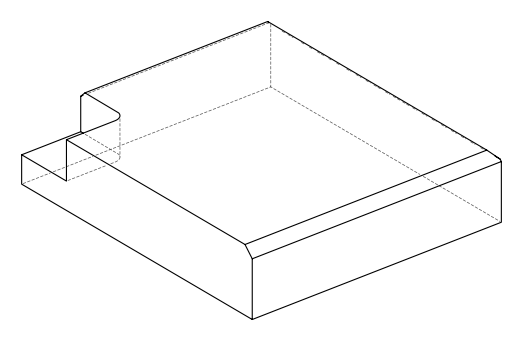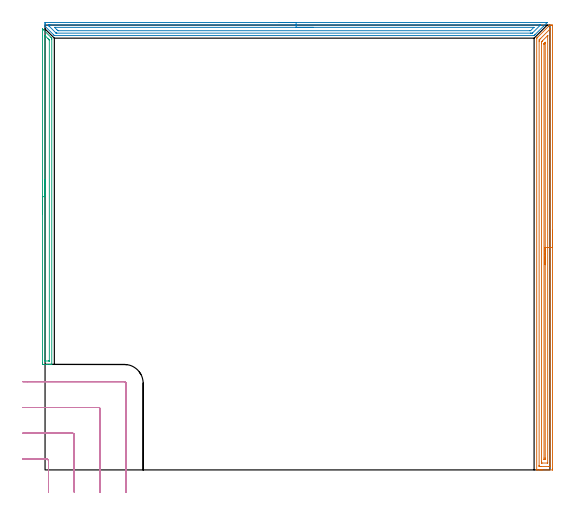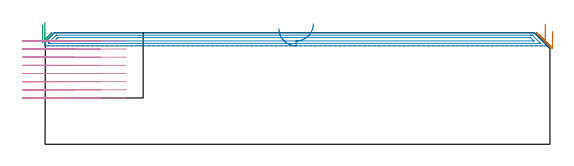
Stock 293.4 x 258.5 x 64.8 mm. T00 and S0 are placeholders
(PLAN: 4 operations, 1 tool changes, 24.5 min)
(1 AREA_MILL | FG_CHAMFER_SURFACE | UGT0205_001 | 8.35 min | 10939 mm3)
(2 AREA_MILL_1 | FG_CHAMFER_SURFACE_1 | UGT0205_001 | 7.08 min | 8285 mm3)
(3 AREA_MILL_2 | FG_CHAMFER_SURFACE_2 | UGT0205_001 | 3.28 min | 2842 mm3)
(4 MILL_CORNER_NOTCH_RECTANGULAR | CORNER_NOTCH_RECTANGULAR | UGT0201_094 | Follow Part, ap 5, ae 75% | 5.81 min | 131411 mm3)
(TOOL UGT0205_001 | Chamfer Mill 20 x 3 x 45 deg. | D20 FL50 Z2)
(TOOL UGT0201_094 | End mill 20 mm | D20 FL38 Z4)
(OP 1 AREA_MILL)
G17 G21 G94 G90
T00 M6
G54
G17 G0 G90 X294.9 Y139.25 S1061 M3
G43 Z74.8 H0
Z65.6
G94 G1 Y139.212 Z64.728 F250.
Y139.098 Z63.864
Y138.909 Z63.012
Y138.647 Z62.18
Y138.313 Z61.374
Y137.91 Z60.6
Y137.441 Z59.864
Y136.91 Z59.172
Y136.321 Z58.529
Y135.678 Z57.94
Y134.986 Z57.408
Y134.25 Z56.94
Y133.476 Z56.537
Y132.67 Z56.203
Y131.838 Z55.941
Y130.986 Z55.752
Y130.122 Z55.638
Y129.25 Z55.6
Y0.617
X294.899 Y0.053 Z55.599
X294.897 Y0.002 Z55.601
X294.803 Y0. Z55.694
X288.963 Z61.531
X288.412 Z62.085
X288.072 Z62.424
X287.52 Z62.976
X287.18 Z63.315
X286.149 Z64.35
X285.752 Y0.008 Z64.739
X285.702 Y0.01 Z64.788
X285.7 Y0.17 Z64.8
Y250.737
X285.703 Y250.895 Z64.789
X285.764 Y250.962 Z64.732
X285.978 Y251.178 Z64.522
X286.289 Y251.491 Z64.207
X292.528 Y257.73 Z57.968
X292.954 Y258.154 Z57.546
X292.984 Y258.184 Z57.516
X293.281 Y258.478 Z57.218
X293.309 Y258.498 Z57.188
X293.678 Y258.5 Z56.822
X294.311 Z56.189
X294.523 Z55.977
X294.892 Y258.49 Z55.605
X294.9 Y258.405 Z55.6
Y129.25
X293.486 Z57.014
X293.485 Y2.271 Z57.015
X293.483 Y2.138 Z57.017
X293.479 Y2.05 Z57.021
X293.476 Y2.008 Z57.024
X293.469 Y2.007 Z57.031
X293.42 Y2.004 Z57.08
X292.931 Y2. Z57.569
X288.072 Z62.428
X287.582 Y2.002 Z62.918
X287.18 Y2.008 Z63.32
X287.13 Y2.01 Z63.37
X287.121 Y2.205 Z63.379
X287.116 Y2.337 Z63.384
X287.115 Y2.404 Z63.385
X287.114 Y2.47 Z63.386
X287.115 Y249.016 Z63.385
X287.121 Y249.843 Z63.379
X287.143 Y249.881 Z63.357
X287.18 Y249.923 Z63.32
X287.584 Y250.332 Z62.916
X287.986 Y250.737 Z62.514
X293.383 Y256.133 Z57.117
X293.42 Y256.168 Z57.08
X293.458 Y256.201 Z57.042
X293.477 Y256.215 Z57.023
X293.479 Y256.204 Z57.021
X293.483 Y256.162 Z57.017
X293.485 Y256.096 Z57.015
X293.486 Y256.03 Z57.014
Y129.25
X292.072 Z58.428
X292.071 Y4.19 Z58.429
X292.069 Y4.081 Z58.431
X292.067 Y4.028 Z58.433
X292.065 Y4.01 Z58.435
X292.016 Y4.007 Z58.484
X291.826 Y4.001 Z58.674
X288.773 Z61.727
X288.647 Y4.004 Z61.853
X288.547 Y4.01 Z61.953
X288.534 Y4.015 Z61.966
X288.532 Y4.021 Z61.968
X288.53 Y4.045 Z61.97
X288.529 Y4.19 Z61.971
X288.528 Y4.626 Z61.972
X288.529 Y248.057 Z61.971
X288.531 Y248.489 Z61.969
X288.535 Y248.721 Z61.965
X288.54 Y248.829 Z61.96
X288.653 Y248.95 Z61.847
X288.807 Y249.107 Z61.693
X288.963 Y249.264 Z61.537
X291.93 Y252.229 Z58.57
X292.043 Y252.34 Z58.457
X292.063 Y252.356 Z58.437
X292.065 Z58.435
X292.068 Y252.346 Z58.432
X292.07 Y252.293 Z58.43
X292.071 Y252.244 Z58.429
X292.072 Y252.208
Y129.25 Z58.428
X290.657 Z59.843
Y6.87
X290.655 Y6.154 Z59.845
X290.654 Y6.069 Z59.846
X290.651 Y6.022 Z59.849
X290.616 Y6.01 Z59.884
X290.511 Y6.006 Z59.989
X290.3 Y6.004 Z60.2
X290.089 Y6.006 Z60.411
X289.984 Y6.01 Z60.516
X289.949 Y6.022 Z60.551
X289.943 Y6.87 Z60.557
Y247.163
X289.945 Y247.522 Z60.555
X289.947 Y247.7 Z60.553
X289.95 Y247.785 Z60.55
X289.975 Y247.816 Z60.525
X290.032 Y247.878 Z60.468
X290.206 Y248.057 Z60.294
X290.324 Y248.175 Z60.176
X290.476 Y248.327 Z60.024
X290.629 Y248.476 Z59.871
X290.645 Y248.489 Z59.855
X290.65 Y248.491 Z59.85
X290.651 Y248.483 Z59.849
X290.655 Y248.372 Z59.845
X290.657 Y248.146 Z59.843
Y248.057
Y129.25
Y128.378 Z59.881
Y127.513 Z59.995
Y126.662 Z60.183
Y125.83 Z60.446
Y125.024 Z60.78
Y124.25 Z61.182
Y123.514 Z61.651
Y122.822 Z62.182
Y122.179 Z62.772
Y121.59 Z63.415
Y121.058 Z64.107
Y120.59 Z64.843
Y120.187 Z65.616
Y119.853 Z66.422
Y119.591 Z67.254
Y119.402 Z68.106
Y119.288 Z68.971
Y119.25 Z69.843
G0 Z74.8
M5
M2
(OP 2 AREA_MILL_1)
G17 G21 G94 G90
T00 M6
G54
G17 G0 G90 X135.9 Y260. S1061 M3
G43 Z74.8 H0
Z67.2
G94 G1 X135.938 Z66.328 F250.
X136.052 Z65.464
X136.241 Z64.612
X136.503 Z63.78
X136.837 Z62.974
X137.24 Z62.2
X137.708 Z61.464
X138.24 Z60.772
X138.829 Z60.129
X139.472 Z59.54
X140.164 Z59.009
X140.9 Z58.54
X141.674 Z58.137
X142.48 Z57.803
X143.312 Z57.541
X144.163 Z57.352
X145.028 Z57.238
X145.9 Z57.2
X291.653
X291.685 Y259.999 Z57.199
X291.776 Y259.991
X291.782 Y259.99 Z57.2
X291.756 Y259.952 Z57.239
X291.62 Y259.819 Z57.379
X289.832 Y258.031 Z59.167
X284.915 Y253.114 Z64.084
X284.515 Y252.714 Z64.484
X284.468 Y252.667 Z64.531
X284.283 Y252.485 Z64.713
X284.195 Y252.403 Z64.789
X284.021 Y252.4 Z64.8
X5.544
X5.405 Y252.403 Z64.789
X5.331 Y252.467 Z64.729
X5.097 Y252.703 Z64.497
X0.292 Y257.507 Z59.69
X0.194 Y257.606 Z59.594
X0.031 Y257.773 Z59.427
X0.002 Y257.809 Z59.388
X0. Y258.034 Z59.165
Y258.815 Z58.38
Y259.166 Z58.03
X0.002 Y259.686 Z57.509
X0.004 Y259.991 Z57.205
X0.023 Y259.992
X0.341 Y260. Z57.2
X145.9
Y258.586 Z58.614
X287.401 Y258.585 Z58.615
X287.597
X287.836 Y258.582 Z58.618
X287.906 Y258.579 Z58.621
X287.879 Y258.54 Z58.66
X287.705 Y258.359 Z58.841
X287.597 Y258.247 Z58.953
X283.357 Y254.007 Z63.193
X283.264 Y253.916 Z63.284
X283.2 Y253.857 Z63.343
X283.163 Y253.824 Z63.376
X283.127 Y253.821 Z63.379
X282.889 Y253.818 Z63.382
X282.233 Y253.815 Z63.385
X281.998 Y253.814 Z63.386
X6.885 Y253.815 Z63.385
X6.648 Y253.816 Z63.384
X6.486 Y253.819 Z63.381
X6.449 Y253.821 Z63.379
X6.352 Y253.909 Z63.291
X6.203 Y254.052 Z63.148
X5.991 Y254.259 Z62.941
X2.308 Y257.943 Z59.257
X2.206 Y258.048 Z59.152
X2.022 Y258.241 Z58.959
X2.008 Y258.34 Z58.86
X2.009 Y258.482 Z58.718
X2.013 Y258.579 Z58.621
X2.086 Y258.58 Z58.62
X2.415 Y258.584 Z58.616
X2.65 Y258.585 Z58.615
X3.309 Y258.586 Z58.614
X145.9
Y257.172 Z60.028
X283.919 Y257.171 Z60.029
X283.96
X284.021 Y257.168 Z60.032
X284.041 Y257.166 Z60.034
X284.035 Y257.146 Z60.054
X284.021 Y257.122 Z60.078
X283.996 Y257.096 Z60.104
X283.973 Y257.072 Z60.128
X282.231 Y255.33 Z61.87
X282.128 Y255.239 Z61.961
X281.749 Y255.232 Z61.968
X281.544 Y255.229 Z61.971
X7.779
X7.676 Y255.231 Z61.969
X7.477 Y255.236 Z61.964
X7.378 Y255.328 Z61.872
X6.885 Y255.815 Z61.385
X5.628 Y257.072 Z60.128
X5.579 Y257.123 Z60.077
X5.551 Y257.154 Z60.046
X5.545 Y257.163 Z60.037
X5.582 Y257.166 Z60.034
X5.786 Y257.17 Z60.03
X5.889 Y257.171 Z60.029
X5.991 Y257.172 Z60.028
X145.9
X146.772 Z60.067
X147.636 Z60.18
X148.488 Z60.369
X149.32 Z60.632
X150.126 Z60.965
X150.9 Z61.368
X151.636 Z61.837
X152.328 Z62.368
X152.971 Z62.957
X153.56 Z63.601
X154.091 Z64.293
X154.56 Z65.028
X154.963 Z65.802
X155.297 Z66.608
X155.559 Z67.44
X155.748 Z68.292
X155.862 Z69.157
X155.9 Z70.028
G0 Z74.8
M5
M2
(OP 3 AREA_MILL_2)
G17 G21 G94 G90
T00 M6
G54
G17 G0 G90 X-1.5 Y148.8 S1061 M3
G43 Z74.8 H0
Z69.4
G94 G1 Y148.838 Z68.528 F250.
Y148.952 Z67.664
Y149.141 Z66.812
Y149.403 Z65.98
Y149.737 Z65.174
Y150.14 Z64.4
Y150.609 Z63.664
Y151.14 Z62.972
Y151.729 Z62.329
Y152.372 Z61.74
Y153.064 Z61.208
Y153.8 Z60.74
Y154.574 Z60.337
Y155.38 Z60.003
Y156.212 Z59.741
Y157.064 Z59.552
Y157.929 Z59.438
Y158.8 Z59.4
Y256.017
X-1.496 Y256.283 Z59.404
X-1.495 Y256.284 Z59.405
X-1.482 Y256.283 Z59.417
X-1.366 Y256.166 Z59.534
X-1.01 Y255.812 Z59.886
X3.41 Y251.391 Z64.307
X3.856 Y250.943 Z64.756
X3.898 Y250.895 Z64.784
X3.9 Y250.33 Z64.8
Y61.463
X3.905 Y61.31 Z64.795
X3.883 Y61.308 Z64.774
X3.535 Y61.3 Z64.435
X3.185 Z64.084
X2.526 Z63.421
X1.313 Z62.21
X0.758 Z61.652
X-1.01 Y61.301 Z59.885
X-1.248 Y61.304 Z59.648
X-1.491 Y61.309 Z59.405
X-1.494 Y61.424 Z59.403
X-1.499 Y61.913 Z59.401
X-1.5 Y62.407 Z59.4
Y158.8
X-0.086 Z60.814
Y252.115
X-0.084 Y252.294 Z60.816
X-0.081 Y252.382 Z60.819
X-0.08 Y252.412 Z60.82
X-0.06 Y252.398 Z60.84
X0.026 Y252.318 Z60.926
X0.234 Y252.115 Z61.134
X1.642 Y250.708 Z62.542
X2.019 Y250.33 Z62.919
X2.403 Y249.935 Z63.303
X2.479 Y249.845 Z63.379
X2.481 Y249.797 Z63.381
X2.484 Y249.691 Z63.384
X2.486 Y249.478 Z63.386
X2.485 Y63.486 Z63.385
X2.484 Y63.379 Z63.384
X2.481 Y63.327 Z63.381
X2.478 Y63.31 Z63.378
X2.431 Y63.308 Z63.331
X2.036 Y63.301 Z62.936
X0.267 Z61.167
X0.034 Y63.306 Z60.934
X-0.073 Y63.31 Z60.827
X-0.085 Y63.657 Z60.815
Y63.699
X-0.086 Y158.8 Z60.814
Y159.672 Z60.852
Y160.537 Z60.966
Y161.388 Z61.155
Y162.22 Z61.417
Y163.026 Z61.751
Y163.8 Z62.154
Y164.536 Z62.623
Y165.228 Z63.154
Y165.871 Z63.743
Y166.461 Z64.386
Y166.992 Z65.078
Y167.46 Z65.814
Y167.863 Z66.588
Y168.197 Z67.394
Y168.459 Z68.226
Y168.648 Z69.078
Y168.762 Z69.943
Y168.8 Z70.814
G0 Z74.8
M5
M2
(OP 4 MILL_CORNER_NOTCH_RECTANGULAR)
G17 G21 G94 G90
T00 M6
G54
G17 G0 G90 X2. Y-13. S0 M3
G43 Z74.8 H0
Z60.062
G94 G1 Y-10. F250.
Y5.305 F500.
G3 X1.005 Y6.3 R1.
G1 X-10.
X-13. F250.
G0 Z74.8
X17. Y-13.
Z60.062
G1 Y-10.
Y20.304 F500.
G3 X16.004 Y21.3 R1.
G1 X-10.
X-13. F250.
G0 Z74.8
X32. Y-13.
Z60.062
G1 Y-10.
Y35.304 F500.
G3 X31.004 Y36.3 R1.
G1 X-10.
X-13. F250.
G0 Z74.8
X47. Y-13.
Z60.062
G1 Y-10.
Y50.304 F500.
G3 X46.004 Y51.3 R1.
G1 X-10.
X-13. F250.
G0 Z74.8
X2. Y-13.
Z55.325
G1 Y-10.
Y5.305 F500.
G3 X1.005 Y6.3 R1.
G1 X-10.
X-13. F250.
G0 Z74.8
X17. Y-13.
Z55.325
G1 Y-10.
Y20.304 F500.
G3 X16.004 Y21.3 R1.
G1 X-10.
X-13. F250.
G0 Z74.8
X32. Y-13.
Z55.325
G1 Y-10.
Y35.304 F500.
G3 X31.004 Y36.3 R1.
G1 X-10.
X-13. F250.
G0 Z74.8
X47. Y-13.
Z55.325
G1 Y-10.
Y50.304 F500.
G3 X46.004 Y51.3 R1.
G1 X-10.
X-13. F250.
G0 Z74.8
X2. Y-13.
Z50.587
G1 Y-10.
Y5.305 F500.
G3 X1.005 Y6.3 R1.
G1 X-10.
X-13. F250.
G0 Z74.8
X17. Y-13.
Z50.587
G1 Y-10.
Y20.304 F500.
G3 X16.004 Y21.3 R1.
G1 X-10.
X-13. F250.
G0 Z74.8
X32. Y-13.
Z50.587
G1 Y-10.
Y35.304 F500.
G3 X31.004 Y36.3 R1.
G1 X-10.
X-13. F250.
G0 Z74.8
X47. Y-13.
Z50.587
G1 Y-10.
Y50.304 F500.
G3 X46.004 Y51.3 R1.
G1 X-10.
X-13. F250.
G0 Z74.8
X2. Y-13.
Z45.85
G1 Y-10.
Y5.305 F500.
G3 X1.005 Y6.3 R1.
G1 X-10.
X-13. F250.
G0 Z74.8
X17. Y-13.
Z45.85
G1 Y-10.
Y20.304 F500.
G3 X16.004 Y21.3 R1.
G1 X-10.
X-13. F250.
G0 Z74.8
X32. Y-13.
Z45.85
G1 Y-10.
Y35.304 F500.
G3 X31.004 Y36.3 R1.
G1 X-10.
X-13. F250.
G0 Z74.8
X47. Y-13.
Z45.85
G1 Y-10.
Y50.304 F500.
G3 X46.004 Y51.3 R1.
G1 X-10.
X-13. F250.
G0 Z74.8
X2. Y-13.
Z41.112
G1 Y-10.
Y5.305 F500.
G3 X1.005 Y6.3 R1.
G1 X-10.
X-13. F250.
G0 Z74.8
X17. Y-13.
Z41.112
G1 Y-10.
Y20.304 F500.
G3 X16.004 Y21.3 R1.
G1 X-10.
X-13. F250.
G0 Z74.8
X32. Y-13.
Z41.112
G1 Y-10.
Y35.304 F500.
G3 X31.004 Y36.3 R1.
G1 X-10.
X-13. F250.
G0 Z74.8
X47. Y-13.
Z41.112
G1 Y-10.
Y50.304 F500.
G3 X46.004 Y51.3 R1.
G1 X-10.
X-13. F250.
G0 Z74.8
X2. Y-13.
Z36.375
G1 Y-10.
Y5.305 F500.
G3 X1.005 Y6.3 R1.
G1 X-10.
X-13. F250.
G0 Z74.8
X17. Y-13.
Z36.375
G1 Y-10.
Y20.304 F500.
G3 X16.004 Y21.3 R1.
G1 X-10.
X-13. F250.
G0 Z74.8
X32. Y-13.
Z36.375
G1 Y-10.
Y35.304 F500.
G3 X31.004 Y36.3 R1.
G1 X-10.
X-13. F250.
G0 Z74.8
X47. Y-13.
Z36.375
G1 Y-10.
Y50.304 F500.
G3 X46.004 Y51.3 R1.
G1 X-10.
X-13. F250.
G0 Z74.8
X2. Y-13.
Z31.637
G1 Y-10.
Y5.305 F500.
G3 X1.005 Y6.3 R1.
G1 X-10.
X-13. F250.
G0 Z74.8
X17. Y-13.
Z31.637
G1 Y-10.
Y20.304 F500.
G3 X16.004 Y21.3 R1.
G1 X-10.
X-13. F250.
G0 Z74.8
X32. Y-13.
Z31.637
G1 Y-10.
Y35.304 F500.
G3 X31.004 Y36.3 R1.
G1 X-10.
X-13. F250.
G0 Z74.8
X47. Y-13.
Z31.637
G1 Y-10.
Y50.304 F500.
G3 X46.004 Y51.3 R1.
G1 X-10.
X-13. F250.
G0 Z74.8
X2. Y-13.
Z26.9
G1 Y-10.
Y5.305 F500.
G3 X1.005 Y6.3 R1.
G1 X-10.
X-13. F250.
G0 Z74.8
X17. Y-13.
Z26.9
G1 Y-10.
Y20.304 F500.
G3 X16.004 Y21.3 R1.
G1 X-10.
X-13. F250.
G0 Z74.8
X32. Y-13.
Z26.9
G1 Y-10.
Y35.304 F500.
G3 X31.004 Y36.3 R1.
G1 X-10.
X-13. F250.
G0 Z74.8
X47. Y-13.
Z26.9
G1 Y-10.
Y50.304 F500.
G3 X46.004 Y51.3 R1.
G1 X-10.
X-13. F250.
G0 Z74.8
M5
M2
